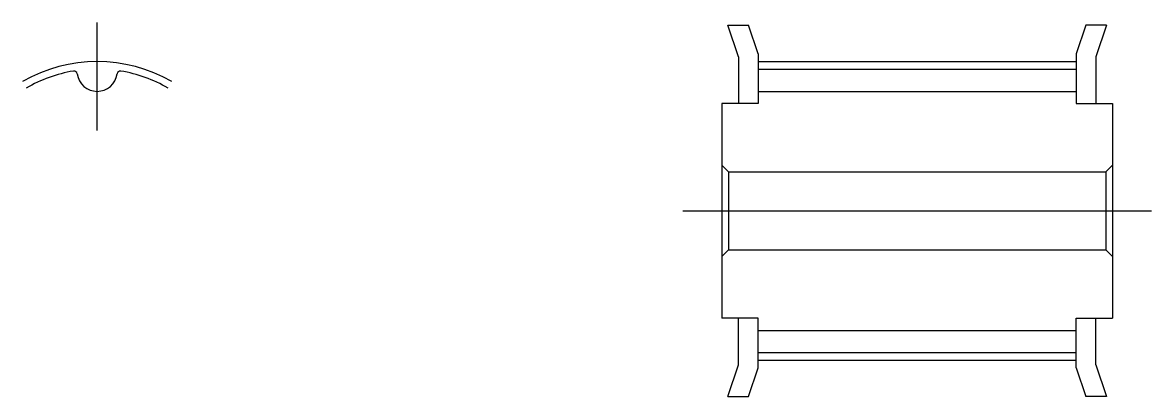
# Model space of a CAD drawing. Extents: x -3.8 to 54, y -54.9 to 9.6.
# Drawn here: x -3.8 to 54, y -9.5 to 9.6 of the extents above; entities outside this region: 2.
import ezdxf

# ---------------------------------------------------------------- set-up
doc = ezdxf.new("R2010")
doc.units = 0
doc.linetypes.add('CENTER', pattern=[50.8, 31.75, -6.35, 6.35, -6.35])
doc.layers.get('0').update_dxf_attribs({"linetype": 'CONTINUOUS'})
doc.layers.add('CENTER', color=1, linetype='CONTINUOUS')
doc.styles.get("Standard").update_dxf_attribs({"font": 'txt.shx', "height": 3, "bigfont": 'bigfont.shx'})

msp = doc.modelspace()

# ---------------------------------------------------------------- linework, layer by layer
at = {"color": 7, "linetype": 'CONTINUOUS'}
for p, q in [((32.3, 9.5), (33.356, 9.5)), ((32.85, 7.88), (32.3, 9.5)), ((33.85, 8.045), (33.356, 9.5)), ((50.644, 9.5), (50.15, 8.045)), ((51.7, 9.5), (50.644, 9.5)), ((51.7, 9.5), (51.15, 7.88)), ((32.85, 7.88), (32.85, 5.5)), ((33.85, 8.045), (33.85, 5.5)), ((50.15, 8.045), (50.15, 5.5)), ((51.15, 7.88), (51.15, 5.5)), ((33.85, 7.26), (50.15, 7.26)), ((33.85, 6.12), (50.15, 6.12)), ((32, 5.5), (32, -5.5)), ((33.85, 5.5), (32, 5.5)), ((50.15, 5.5), (52, 5.5)), ((52, 5.5), (52, -5.5)), ((32, 2.342), (32.342, 2)), ((52, 2.342), (51.658, 2)), ((32.342, 2), (51.658, 2)), ((32.342, 2), (32.342, -2)), ((51.658, 2), (51.658, -2)), ((32, -2.342), (32.342, -2)), ((32.342, -2), (51.658, -2)), ((52, -2.342), (51.658, -2)), ((33.85, -5.5), (32, -5.5)), ((32.85, -7.88), (32.85, -5.5)), ((33.85, -8.045), (33.85, -5.5)), ((50.15, -5.5), (52, -5.5)), ((50.15, -8.045), (50.15, -5.5)), ((51.15, -7.88), (51.15, -5.5)), ((33.85, -6.12), (50.15, -6.12)), ((33.85, -7.26), (50.15, -7.26)), ((32.3, -9.5), (32.85, -7.88)), ((33.356, -9.5), (33.85, -8.045)), ((50.15, -8.045), (50.644, -9.5)), ((51.15, -7.88), (51.7, -9.5)), ((32.3, -9.5), (33.356, -9.5)), ((51.7, -9.5), (50.644, -9.5))]:
    msp.add_line(p, q, dxfattribs=at)
for centre, radius, start, end in [((0, 0), 7.26, 99.63633, 120), ((-1.187, 6.989), 0.171, 7.53792, 99.63633), ((0, 7.146), 1.026, 187.53792, 352.46208), ((1.187, 6.989), 0.171, 80.36367, 172.46208), ((0, 0), 7.26, 60, 80.36367)]:
    msp.add_arc(centre, radius, start, end, dxfattribs=at)
at = {"layer": 'CENTER', "color": 1, "linetype": 'CENTER'}
for p, q in [((0, 4.12), (0, 9.64)), ((33.85, 7.64), (50.15, 7.64)), ((30, 0), (54, 0)), ((33.85, -7.64), (50.15, -7.64))]:
    msp.add_line(p, q, dxfattribs=at)
msp.add_arc((0, 0), 7.64, 60, 120, dxfattribs=at)

# ---------------------------------------------------------------- texts
at = {"color": 7, "linetype": 'CONTINUOUS'}
for s, p in [('GPA16GT3150-A-H4', (-2.883, -48.904)), ('GPA16GT3150', (-2.883, -54.904))]:
    msp.add_text(s, height=3, dxfattribs=at).set_placement(p)

doc.saveas('drawing.dxf')
